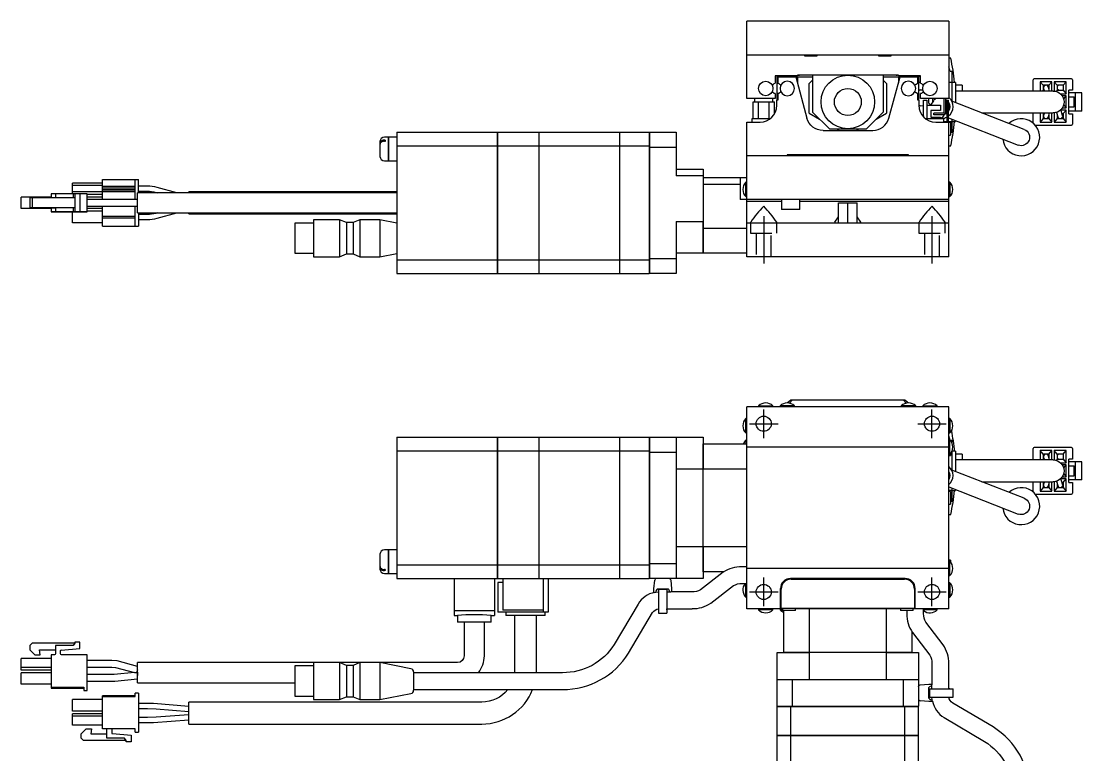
# Model space of a CAD drawing. Extents: x 0 to 1293, y -8 to 999.
# Drawn here: x 312.8 to 627.9, y 182.2 to 400.2 of the extents above; entities that cross this region are included whole.
import ezdxf

# ---------------------------------------------------------------- set-up
doc = ezdxf.new("R2010")
doc.units = 0
doc.header["$LTSCALE"] = 0.5
doc.linetypes.add('CENTER', pattern=[50.8, 31.75, -6.35, 6.35, -6.35])
doc.linetypes.add('DASHED', pattern=[19.05, 12.7, -6.35])
for name, color, linetype in [('MSM_CENTER', 1, 'CENTER'), ('MSM_CONTINUOUS', 7, 'CONTINUOUS'), ('MSM_DASHED', 4, 'DASHED')]:
    doc.layers.add(name, color=color, linetype=linetype)

msp = doc.modelspace()

# ---------------------------------------------------------------- linework, layer by layer
at = {"layer": 'MSM_CENTER'}
for p, q in [((533.35, 342.25), (533.35, 328.25)), ((583.35, 342.25), (583.35, 328.25)), ((533.35, 276.35), (533.35, 284.85)), ((583.35, 276.35), (583.35, 284.85)), ((529.1, 280.6), (537.6, 280.6)), ((579.1, 280.6), (587.6, 280.6)), ((533.35, 226.35), (533.35, 234.85)), ((583.35, 226.35), (583.35, 234.85)), ((529.1, 230.6), (537.6, 230.6)), ((579.1, 230.6), (587.6, 230.6))]:
    msp.add_line(p, q, dxfattribs=at)
at = {"layer": 'MSM_CONTINUOUS'}
for p, q in [((588.35, 400.25), (528.35, 400.25)), ((528.35, 377.25), (528.35, 400.25)), ((588.35, 400.25), (588.35, 377.25)), ((528.35, 390.25), (588.35, 390.25)), ((545.55, 389.9), (545.55, 390.25)), ((549.15, 389.9), (545.55, 389.9)), ((548.1, 390.25), (548.1, 389.9)), ((549.15, 390.25), (549.15, 389.9)), ((567.55, 389.9), (567.55, 390.25)), ((571.15, 389.9), (567.55, 389.9)), ((568.6, 389.9), (568.6, 390.25)), ((571.15, 390.25), (571.15, 389.9)), ((588.92, 389.25), (588.35, 389.25)), ((588.75, 385.25), (588.35, 386.64)), ((589.35, 385.25), (588.75, 385.25)), ((589.35, 376.42), (589.35, 385.25)), ((543.35, 384.05), (536.75, 384.05)), ((536.75, 384.05), (536.75, 381.78)), ((537.35, 376.75), (537.35, 384.05)), ((537.55, 383.75), (537.55, 381.78)), ((537.55, 383.75), (547.85, 383.75)), ((542.85, 383.75), (546.15, 371.45)), ((573.35, 384.25), (543.35, 384.25)), ((543.35, 384.25), (543.35, 384.05)), ((543.35, 383.75), (543.35, 381.88)), ((543.85, 384.05), (543.85, 384.25)), ((547.85, 382.75), (546.85, 381.75)), ((546.85, 372.94), (546.85, 381.75)), ((547.85, 384.25), (547.85, 373.25)), ((568.85, 384.25), (568.85, 373.25)), ((568.85, 383.75), (579.15, 383.75)), ((569.85, 381.75), (568.85, 382.75)), ((569.85, 381.75), (569.85, 372.94)), ((570.56, 371.45), (573.85, 383.75)), ((572.85, 384.25), (572.85, 384.05)), ((573.35, 384.05), (573.35, 384.25)), ((579.95, 384.05), (573.35, 384.05)), ((573.35, 383.75), (573.35, 381.88)), ((579.15, 381.78), (579.15, 383.75)), ((579.35, 384.05), (579.35, 376.75)), ((579.95, 382.03), (579.35, 382.03)), ((579.81, 383.88), (579.95, 383.87)), ((579.95, 381.78), (579.95, 384.05)), ((589.35, 382.03), (588.35, 382.03)), ((590.35, 382.07), (589.35, 382.07)), ((590.35, 382.07), (590.35, 376.03)), ((613.45, 379.5), (613.45, 382.85)), ((624.75, 383.15), (613.75, 383.15)), ((619, 382.25), (615.45, 382.25)), ((615.45, 382.25), (615.45, 379.5)), ((616.35, 381.2), (615.45, 382.25)), ((618.1, 381.2), (619, 382.25)), ((619, 379.5), (619, 382.25)), ((619.6, 382.25), (619.6, 379.49)), ((623.25, 382.25), (619.6, 382.25)), ((620.55, 381.2), (619.6, 382.25)), ((622.3, 381.2), (623.25, 382.25)), ((623.25, 378.65), (623.25, 382.25)), ((625.05, 382.85), (625.05, 379.75)), ((536.75, 378.71), (536.75, 377.25)), ((537.55, 378.71), (537.55, 376.75)), ((579.15, 376.75), (579.15, 378.71)), ((579.81, 379.82), (580.63, 379.89)), ((579.95, 377.25), (579.95, 378.71)), ((592.35, 381.25), (590.35, 381.25)), ((619.35, 379.5), (590.35, 379.5)), ((592.35, 381.25), (592.35, 379.5)), ((616.35, 379.7), (616.18, 379.5)), ((616.35, 381.2), (616.35, 379.7)), ((618.1, 381.2), (616.35, 381.2)), ((616.35, 380.82), (616.73, 381.2)), ((616.64, 379.78), (616.35, 380.07)), ((616.35, 379.7), (616.67, 379.7)), ((616.51, 380.23), (616.73, 379.5)), ((618.29, 379.5), (617.95, 380.66)), ((618.1, 381.2), (618.1, 380.13)), ((620.55, 379.7), (620.26, 379.37)), ((620.55, 381.2), (620.55, 379.7)), ((622.3, 381.2), (620.55, 381.2)), ((620.55, 380.82), (620.93, 381.2)), ((620.93, 379.7), (620.55, 380.07)), ((620.55, 379.7), (622.3, 379.7)), ((621.55, 378.65), (623.25, 378.65)), ((622.3, 381.2), (622.3, 379.7)), ((622.3, 379.7), (623.25, 378.65)), ((625.05, 379.75), (624.05, 379.75)), ((624.05, 372.75), (624.05, 379.75)), ((627.85, 378.95), (624.05, 378.95)), ((625.94, 373.55), (625.94, 378.95)), ((627.85, 373.55), (627.85, 378.95)), ((536.75, 377.25), (528.35, 377.25)), ((530.18, 371.25), (530.18, 376.25)), ((530.18, 376.25), (536.53, 376.25)), ((530.6, 377.25), (530.6, 376.25)), ((531.77, 371.25), (531.77, 376.25)), ((534.94, 371.25), (534.94, 376.25)), ((536.1, 376.25), (536.1, 377.25)), ((536.53, 372.66), (536.53, 376.25)), ((537.25, 375.25), (537.25, 376.75)), ((537.55, 376.75), (537.25, 376.75)), ((579.45, 376.75), (579.15, 376.75)), ((579.45, 376.75), (579.45, 375.25)), ((580.85, 374.99), (579.81, 375.08)), ((588.35, 377.25), (579.95, 377.25)), ((580.85, 371.78), (580.85, 376.75)), ((580.85, 376.75), (581.85, 376.75)), ((581.85, 376.75), (581.85, 371.25)), ((581.85, 375.25), (585.85, 375.25)), ((582.45, 375.84), (582.45, 377.25)), ((583.76, 376.53), (582.88, 375.25)), ((583.55, 376.23), (583.55, 377.25)), ((585.85, 375.25), (585.85, 373.75)), ((586.85, 377.25), (586.85, 372.95)), ((587.35, 377.25), (587.35, 372.95)), ((587.75, 376.75), (587.75, 370.25)), ((587.75, 376.75), (588.25, 376.75)), ((588.25, 370.25), (588.25, 376.75)), ((610.76, 368.08), (589.22, 376.47)), ((623.25, 378.05), (622.06, 378.05)), ((622.47, 377.18), (623.25, 378.05)), ((622.47, 375.32), (623.25, 374.45)), ((623.25, 374.45), (623.25, 378.05)), ((624.05, 377.75), (625.55, 377.75)), ((625.55, 374.75), (625.55, 377.75)), ((546.85, 372.94), (549.94, 371.16)), ((547.85, 373.25), (552.85, 368.25)), ((563.85, 368.25), (568.85, 373.25)), ((566.77, 371.16), (569.85, 372.94)), ((580.85, 372.3), (580.65, 372)), ((585.85, 373.75), (583.05, 373.75)), ((583.05, 373.75), (583.05, 371.75)), ((583.85, 372.45), (583.85, 372.95)), ((586.85, 372.95), (583.85, 372.95)), ((586.85, 372.45), (583.85, 372.45)), ((586.2, 371.25), (586.74, 372.03)), ((586.74, 372.03), (587.05, 372.49)), ((587.35, 372.93), (587.75, 373.51)), ((598.14, 373), (619.35, 373)), ((613.45, 369.91), (613.45, 373)), ((615.45, 373), (615.45, 370.25)), ((616.35, 372.8), (616.18, 373)), ((616.35, 372.8), (616.35, 371.3)), ((616.67, 372.8), (616.35, 372.8)), ((616.35, 372.42), (616.64, 372.71)), ((616.73, 373), (616.51, 372.26)), ((617.95, 371.83), (618.29, 373)), ((618.1, 372.36), (618.1, 371.3)), ((619, 370.25), (619, 373)), ((619.6, 373.01), (619.6, 370.25)), ((620.39, 372.98), (620.26, 373.13)), ((620.34, 373.15), (620.71, 371.85)), ((620.55, 372.39), (620.55, 371.3)), ((622.15, 372.25), (621.67, 373.97)), ((623.25, 373.85), (621.7, 373.85)), ((622, 372.8), (622.3, 372.8)), ((622.06, 374.45), (623.25, 374.45)), ((622.3, 372.8), (623.25, 373.85)), ((622.3, 372.8), (622.3, 371.3)), ((623.25, 370.25), (623.25, 373.85)), ((624.05, 374.75), (625.55, 374.75)), ((627.85, 373.55), (624.05, 373.55)), ((624.05, 372.75), (625.05, 372.75)), ((625.05, 372.75), (625.05, 369.65)), ((528.35, 370.25), (532.25, 370.25)), ((528.35, 330.25), (528.35, 370.25)), ((535.25, 371.25), (529.85, 371.25)), ((529.85, 371.25), (529.85, 370.25)), ((586.85, 371.25), (581.45, 371.25)), ((583.05, 371.75), (585.85, 371.75)), ((584.45, 370.25), (588.35, 370.25)), ((585.85, 371.75), (585.85, 371.25)), ((586.85, 370.25), (586.85, 371.25)), ((586.85, 370.47), (587.75, 370.47)), ((587.68, 371.71), (587.75, 371.68)), ((588.25, 371.48), (608.95, 363.42)), ((588.25, 370.47), (589.35, 370.47)), ((588.35, 330.25), (588.35, 370.25)), ((588.85, 370.15), (588.35, 370.15)), ((588.85, 370.15), (588.85, 366.35)), ((589.35, 367.25), (589.35, 371.06)), ((589.35, 370.43), (590.35, 370.43)), ((590.35, 370.67), (590.35, 370.43)), ((614.01, 369.35), (624.75, 369.35)), ((616.35, 371.3), (615.45, 370.25)), ((615.45, 370.25), (619, 370.25)), ((616.73, 371.3), (616.35, 371.67)), ((616.35, 371.3), (618.1, 371.3)), ((618.1, 371.3), (619, 370.25)), ((620.55, 371.3), (619.6, 370.25)), ((619.6, 370.25), (623.25, 370.25)), ((620.93, 371.3), (620.55, 371.67)), ((620.55, 371.3), (622.3, 371.3)), ((622.3, 371.3), (623.25, 370.25)), ((421.8, 365.75), (420.65, 365.75)), ((421.8, 365.75), (421.8, 358.75)), ((421.85, 365.7), (421.8, 365.7)), ((424.35, 365.75), (421.85, 365.75)), ((421.85, 365.75), (421.85, 358.75)), ((424.35, 367.25), (424.35, 325.25)), ((424.35, 367.25), (454.3, 367.25)), ((454.3, 325.25), (454.3, 367.25)), ((454.3, 367.2), (454.35, 367.2)), ((454.35, 325.25), (454.35, 367.25)), ((454.35, 367.25), (466.6, 367.25)), ((466.6, 325.25), (466.6, 367.25)), ((466.6, 367.2), (466.65, 367.2)), ((466.65, 325.25), (466.65, 367.25)), ((466.65, 367.25), (490.6, 367.25)), ((490.6, 325.25), (490.6, 367.25)), ((490.6, 367.2), (490.65, 367.2)), ((490.65, 325.25), (490.65, 367.25)), ((490.65, 367.25), (499.35, 367.25)), ((499.35, 367.25), (499.35, 325.25)), ((499.35, 367.15), (499.45, 367.25)), ((499.45, 367.25), (499.45, 325.25)), ((499.45, 367.25), (507.35, 367.25)), ((507.35, 367.25), (507.35, 354.25)), ((550.98, 367.75), (565.73, 367.75)), ((552.85, 368.25), (563.85, 368.25)), ((554.99, 368.25), (555.85, 367.75)), ((560.85, 367.75), (561.72, 368.25)), ((588.35, 365.85), (588.5, 366.35)), ((588.35, 366.35), (588.85, 366.35)), ((588.85, 367.25), (589.35, 367.25)), ((419.35, 364.45), (419.35, 360.05)), ((420.85, 364.89), (420.65, 364.89)), ((420.85, 364.54), (420.65, 364.54)), ((420.85, 364.89), (420.85, 364.54)), ((424.35, 363.22), (454.3, 363.22)), ((454.3, 362.96), (454.35, 362.96)), ((454.35, 363.22), (466.6, 363.22)), ((466.6, 362.96), (466.65, 362.96)), ((466.65, 363.22), (490.6, 363.22)), ((490.6, 362.96), (490.65, 362.96)), ((490.65, 363.22), (499.35, 363.22)), ((499.45, 362.75), (499.35, 362.71)), ((507.35, 362.75), (499.45, 362.75)), ((588.35, 363.25), (588.92, 363.25)), ((588.35, 360.25), (528.35, 360.25)), ((576.35, 360.55), (540.35, 360.55)), ((540.35, 360.55), (540.35, 360.25)), ((540.85, 360.25), (540.35, 360.25)), ((541.6, 360.25), (541.6, 360.55)), ((556.35, 360.25), (543.85, 360.25)), ((544.1, 360.55), (544.1, 360.25)), ((572.85, 360.25), (560.35, 360.25)), ((572.6, 360.25), (572.6, 360.55)), ((575.1, 360.55), (575.1, 360.25)), ((576.35, 360.25), (576.35, 360.55)), ((420.65, 358.75), (421.8, 358.75)), ((421.8, 358.8), (421.85, 358.8)), ((421.85, 358.75), (424.35, 358.75)), ((507.35, 356.25), (515.35, 356.25)), ((515.35, 356.25), (515.35, 331.25)), ((336.9, 347.25), (336.9, 353.15)), ((336.9, 353.15), (347.6, 353.15)), ((346.6, 347.25), (346.6, 353.15)), ((347.6, 349.25), (347.6, 353.15)), ((515.35, 354.25), (507.35, 354.25)), ((515.35, 353.75), (528.35, 353.75)), ((526.35, 353.75), (526.35, 347.25)), ((328, 348.95), (328, 352.15)), ((336.9, 352.15), (328, 352.15)), ((336.9, 351.4), (328, 351.4)), ((336.9, 351.25), (346.6, 351.25)), ((336.9, 350.75), (346.6, 350.75)), ((336.9, 350.7), (346.6, 350.7)), ((336.9, 350.2), (346.6, 350.2)), ((336.9, 350.15), (346.6, 350.15)), ((350.23, 351.2), (347.6, 351.2)), ((358.97, 349.25), (353.12, 350.82)), ((526.35, 351.75), (515.35, 351.75)), ((528.06, 348.1), (528.06, 352.4)), ((528.35, 352.4), (528.06, 352.4)), ((588.65, 352.4), (588.35, 352.4)), ((588.65, 352.4), (588.65, 348.1)), ((312.75, 344.55), (312.75, 347.95)), ((321.65, 347.95), (312.75, 347.95)), ((316.05, 347.75), (315.35, 347.75)), ((315.35, 347.75), (315.35, 344.75)), ((316.05, 347.75), (316.05, 344.75)), ((328.65, 347.75), (316.05, 347.75)), ((321.65, 348.95), (321.65, 347.75)), ((322.6, 348.95), (321.65, 348.95)), ((322.9, 348.95), (322.6, 348.95)), ((322.9, 348.95), (322.9, 347.75)), ((328.15, 348.95), (322.9, 348.95)), ((336.9, 349.5), (328, 349.5)), ((328.15, 348.95), (328.15, 347.75)), ((328.65, 348.95), (328.15, 348.95)), ((330.15, 348.95), (328.65, 348.95)), ((328.65, 348.95), (328.65, 343.55)), ((330.15, 348.95), (330.15, 343.55)), ((332.35, 348.95), (330.15, 348.95)), ((332.35, 343.55), (332.35, 348.95)), ((336.9, 348.75), (332.35, 348.75)), ((336.9, 347.95), (332.35, 347.95)), ((339.71, 347.25), (332.35, 347.25)), ((336.9, 349.65), (346.6, 349.65)), ((340.97, 347.25), (339.71, 347.25)), ((347.35, 347.25), (340.97, 347.25)), ((347.35, 343.25), (347.35, 349.25)), ((424.35, 349.25), (347.35, 349.25)), ((347.6, 349.7), (350.23, 349.7)), ((352.73, 349.37), (353.18, 349.25)), ((362.6, 349.25), (362.6, 349.5)), ((424.35, 349.5), (362.6, 349.5)), ((588.35, 347.25), (526.35, 347.25)), ((528.06, 348.1), (528.35, 348.1)), ((528.35, 346.75), (538.6, 346.75)), ((538.6, 347.25), (538.6, 344.25)), ((544.1, 344.25), (544.1, 347.25)), ((544.1, 346.75), (588.35, 346.75)), ((588.35, 348.1), (588.65, 348.1)), ((321.65, 344.55), (312.75, 344.55)), ((321.65, 344.55), (312.75, 344.55)), ((321.65, 344.55), (312.75, 344.55)), ((315.35, 344.75), (316.85, 344.75)), ((316.05, 344.75), (315.35, 344.75)), ((328.65, 344.75), (316.05, 344.75)), ((316.85, 344.75), (318.35, 344.75)), ((318.22, 344.75), (322.9, 344.75)), ((318.35, 344.75), (318.22, 344.75)), ((321.65, 344.75), (321.65, 343.55)), ((322.6, 343.55), (321.65, 343.55)), ((321.65, 343.55), (331.35, 343.55)), ((322.6, 344.75), (322.9, 344.75)), ((322.9, 343.55), (322.6, 343.55)), ((328.15, 344.75), (322.9, 344.75)), ((322.9, 344.75), (322.9, 343.55)), ((328.15, 343.55), (322.9, 343.55)), ((324.4, 343.55), (324.59, 343.55)), ((324.7, 343.55), (324.4, 343.55)), ((324.59, 343.55), (330.15, 343.55)), ((332.35, 343.55), (324.7, 343.55)), ((328, 340.35), (328, 343.55)), ((328.65, 344.75), (328.15, 344.75)), ((328.15, 344.75), (328.15, 343.55)), ((328.65, 343.55), (328.15, 343.55)), ((330.15, 343.55), (328.65, 343.55)), ((331.35, 343.55), (332.35, 343.55)), ((332.35, 345.25), (339.71, 345.25)), ((332.35, 345.25), (340.26, 345.25)), ((336.9, 344.55), (332.35, 344.55)), ((336.9, 343.75), (332.35, 343.75)), ((336.9, 339.35), (336.9, 345.25)), ((339.71, 345.25), (340.97, 345.25)), ((340.26, 345.25), (340.45, 345.25)), ((340.45, 345.25), (347.35, 345.25)), ((340.97, 345.25), (347.35, 345.25)), ((346.6, 339.35), (346.6, 345.25)), ((544.1, 344.25), (538.6, 344.25)), ((555.6, 340.25), (555.6, 346.25)), ((555.6, 346.25), (561.1, 346.25)), ((558.35, 340.25), (558.35, 346.25)), ((561.1, 340.25), (561.1, 346.25)), ((336.9, 340.35), (328, 340.35)), ((336.9, 342.3), (346.6, 342.3)), ((336.9, 341.8), (346.6, 341.8)), ((347.35, 343.25), (424.35, 343.25)), ((347.6, 343.25), (347.6, 339.35)), ((350.24, 342.8), (347.6, 342.8)), ((347.6, 341.3), (350.24, 341.3)), ((353.18, 343.25), (352.73, 343.13)), ((352.73, 343.13), (352.73, 343.12)), ((353.11, 341.68), (353.12, 341.68)), ((353.12, 341.68), (358.97, 343.25)), ((362.6, 343), (362.6, 343.25)), ((362.6, 343), (424.35, 343)), ((399.55, 341.25), (399.55, 330.25)), ((407.35, 341.25), (399.55, 341.25)), ((407.35, 341.25), (407.35, 330.25)), ((409.35, 340.4), (407.35, 341.25)), ((409.35, 340.4), (409.35, 331.1)), ((411.35, 340.4), (409.35, 340.4)), ((413.35, 341.25), (411.35, 340.4)), ((411.35, 340.4), (411.35, 331.1)), ((413.35, 341.25), (413.35, 330.25)), ((419.35, 341.25), (413.35, 341.25)), ((419.35, 341.25), (419.35, 330.25)), ((424.35, 340.26), (419.35, 341.25)), ((507.35, 340.75), (515.35, 340.75)), ((507.35, 340.75), (507.35, 325.25)), ((515.35, 331.25), (515.35, 340.75)), ((529.45, 340.37), (529.61, 340.25)), ((529.45, 340.37), (529.45, 340.25)), ((537.1, 340.25), (537.25, 340.37)), ((537.25, 340.37), (537.22, 340.5)), ((537.25, 340.25), (537.25, 340.37)), ((554.45, 340.37), (554.61, 340.25)), ((554.5, 340.55), (555.6, 342.08)), ((562.22, 340.5), (561.1, 342.08)), ((562.1, 340.25), (562.25, 340.37)), ((579.45, 340.37), (579.45, 340.25)), ((579.45, 340.37), (579.61, 340.25)), ((587.1, 340.25), (587.25, 340.37)), ((587.25, 340.37), (587.22, 340.5)), ((587.25, 340.25), (587.25, 340.37)), ((336.9, 339.35), (347.6, 339.35)), ((394.05, 340.25), (394.05, 331.25)), ((399.55, 340.25), (394.05, 340.25)), ((515.35, 338.75), (528.35, 338.75)), ((588.35, 340.25), (528.35, 340.25)), ((394.05, 331.25), (399.55, 331.25)), ((407.35, 330.25), (409.35, 331.1)), ((409.35, 331.1), (411.35, 331.1)), ((411.35, 331.1), (413.35, 330.25)), ((419.35, 330.25), (424.35, 331.23)), ((515.35, 331.25), (507.35, 331.25)), ((528.35, 331.25), (515.35, 331.25)), ((399.55, 330.25), (407.35, 330.25)), ((413.35, 330.25), (419.35, 330.25)), ((424.35, 329.28), (454.3, 329.28)), ((454.3, 329.53), (454.35, 329.53)), ((454.35, 329.28), (466.6, 329.28)), ((466.6, 329.53), (466.65, 329.53)), ((466.65, 329.28), (490.6, 329.28)), ((490.6, 329.53), (490.65, 329.53)), ((490.65, 329.28), (499.35, 329.28)), ((499.45, 329.75), (499.35, 329.79)), ((499.45, 329.75), (507.35, 329.75)), ((588.35, 330.25), (528.35, 330.25)), ((424.35, 325.25), (454.3, 325.25)), ((454.3, 325.3), (454.35, 325.3)), ((454.35, 325.25), (466.6, 325.25)), ((466.6, 325.3), (466.65, 325.3)), ((466.65, 325.25), (490.6, 325.25)), ((490.6, 325.3), (490.65, 325.3)), ((490.65, 325.25), (499.35, 325.25)), ((499.45, 325.25), (499.35, 325.35)), ((507.35, 325.25), (499.45, 325.25)), ((541.85, 287.6), (540.99, 286.73)), ((575.32, 287.6), (541.38, 287.6)), ((575.72, 286.73), (574.85, 287.6)), ((588.35, 285.6), (528.35, 285.6)), ((528.35, 225.6), (528.35, 285.6)), ((531.8, 285.89), (536.1, 285.89)), ((531.8, 285.89), (531.8, 285.6)), ((536.1, 285.6), (536.1, 285.89)), ((542.5, 285.89), (538.2, 285.89)), ((538.2, 285.89), (538.2, 285.6)), ((542.5, 285.6), (542.5, 285.89)), ((578.5, 285.89), (574.2, 285.89)), ((574.2, 285.89), (574.2, 285.6)), ((578.5, 285.6), (578.5, 285.89)), ((580.6, 285.89), (584.9, 285.89)), ((580.6, 285.89), (580.6, 285.6)), ((584.9, 285.6), (584.9, 285.89)), ((588.35, 225.6), (588.35, 285.6)), ((528.06, 277.85), (528.06, 282.15)), ((528.35, 282.15), (528.06, 282.15)), ((588.65, 282.15), (588.35, 282.15)), ((588.65, 282.15), (588.65, 277.85)), ((528.06, 277.85), (528.35, 277.85)), ((588.35, 277.85), (588.65, 277.85)), ((424.35, 276.6), (424.35, 234.6)), ((424.35, 276.6), (454.3, 276.6)), ((454.3, 234.6), (454.3, 276.6)), ((454.3, 276.55), (454.35, 276.55)), ((454.35, 234.6), (454.35, 276.6)), ((454.35, 276.6), (466.6, 276.6)), ((466.6, 234.6), (466.6, 276.6)), ((466.6, 276.55), (466.65, 276.55)), ((466.65, 234.6), (466.65, 276.6)), ((466.65, 276.6), (490.6, 276.6)), ((490.6, 234.6), (490.6, 276.6)), ((490.6, 276.55), (490.65, 276.55)), ((490.65, 234.6), (490.65, 276.6)), ((490.65, 276.6), (499.35, 276.6)), ((499.35, 276.6), (499.35, 234.6)), ((499.45, 276.6), (499.35, 276.5)), ((499.45, 276.6), (499.45, 272.1)), ((499.45, 276.6), (515.35, 276.6)), ((507.35, 276.6), (507.35, 272.1)), ((515.35, 276.6), (515.35, 267.1)), ((515.35, 274.6), (528.35, 274.6)), ((515.35, 236.6), (515.35, 274.6)), ((528.06, 275.75), (528.06, 274.6)), ((528.35, 275.75), (528.06, 275.75)), ((588.74, 275.66), (588.35, 277)), ((588.65, 275.75), (588.35, 275.75)), ((588.65, 271.45), (588.65, 275.75)), ((589.35, 275.6), (588.79, 275.6)), ((589.35, 274.68), (589.35, 275.6)), ((424.35, 272.57), (454.3, 272.57)), ((454.3, 272.31), (454.35, 272.31)), ((454.35, 272.57), (466.6, 272.57)), ((466.6, 272.31), (466.65, 272.31)), ((466.65, 272.57), (490.6, 272.57)), ((490.6, 272.31), (490.65, 272.31)), ((490.65, 272.57), (499.35, 272.57)), ((499.45, 272.1), (499.35, 272.06)), ((507.35, 272.1), (499.45, 272.1)), ((499.45, 272.1), (499.45, 239.1)), ((507.35, 272.1), (507.35, 239.1)), ((588.35, 273.6), (528.35, 273.6)), ((588.35, 271.45), (588.65, 271.45)), ((588.35, 271.2), (588.85, 271.2)), ((588.85, 271.67), (588.85, 271.2)), ((589.35, 272.38), (589.29, 272.38)), ((589.35, 266.78), (589.35, 272.52)), ((590.35, 272.42), (589.35, 272.42)), ((590.35, 272.42), (590.35, 266.39)), ((592.35, 271.6), (590.35, 271.6)), ((592.35, 271.6), (592.35, 269.85)), ((613.45, 269.85), (613.45, 273.2)), ((624.75, 273.5), (613.75, 273.5)), ((619, 272.6), (615.45, 272.6)), ((615.45, 272.6), (615.45, 269.85)), ((616.35, 271.55), (615.45, 272.6)), ((616.35, 271.55), (616.35, 270.05)), ((618.1, 271.55), (616.35, 271.55)), ((616.35, 271.17), (616.73, 271.55)), ((618.29, 269.85), (617.95, 271.01)), ((618.1, 271.55), (619, 272.6)), ((618.1, 271.55), (618.1, 270.49)), ((619, 269.85), (619, 272.6)), ((619.6, 272.6), (619.6, 269.84)), ((623.25, 272.6), (619.6, 272.6)), ((620.55, 271.55), (619.6, 272.6)), ((620.55, 271.55), (620.55, 270.05)), ((622.3, 271.55), (620.55, 271.55)), ((620.55, 271.17), (620.93, 271.55)), ((622.3, 271.55), (623.25, 272.6)), ((622.3, 271.55), (622.3, 270.05)), ((623.25, 269), (623.25, 272.6)), ((625.05, 273.2), (625.05, 270.1)), ((619.35, 269.85), (590.35, 269.85)), ((616.35, 270.05), (616.18, 269.85)), ((616.64, 270.14), (616.35, 270.42)), ((616.35, 270.05), (616.67, 270.05)), ((616.51, 270.59), (616.73, 269.85)), ((620.55, 270.05), (620.26, 269.72)), ((620.93, 270.05), (620.55, 270.42)), ((620.55, 270.05), (622.3, 270.05)), ((621.55, 269), (623.25, 269)), ((623.25, 268.4), (622.06, 268.4)), ((622.3, 270.05), (623.25, 269)), ((622.47, 267.53), (623.25, 268.4)), ((623.25, 264.8), (623.25, 268.4)), ((625.05, 270.1), (624.05, 270.1)), ((624.05, 263.1), (624.05, 270.1)), ((627.85, 269.3), (624.05, 269.3)), ((624.05, 268.1), (625.55, 268.1)), ((625.55, 265.1), (625.55, 268.1)), ((625.94, 263.9), (625.94, 269.3)), ((627.85, 263.9), (627.85, 269.3)), ((528.35, 267.1), (507.35, 267.1)), ((610.76, 258.43), (589.22, 266.83)), ((622.06, 264.8), (623.25, 264.8)), ((622.47, 265.67), (623.25, 264.8)), ((624.05, 265.1), (625.55, 265.1)), ((588.35, 261.8), (608.95, 253.77)), ((598.14, 263.35), (619.35, 263.35)), ((613.45, 260.26), (613.45, 263.35)), ((615.45, 263.35), (615.45, 260.6)), ((616.35, 261.65), (615.45, 260.6)), ((616.35, 263.15), (616.18, 263.35)), ((616.35, 263.15), (616.35, 261.65)), ((616.67, 263.15), (616.35, 263.15)), ((616.35, 262.77), (616.64, 263.06)), ((616.73, 261.65), (616.35, 262.02)), ((616.35, 261.65), (618.1, 261.65)), ((616.73, 263.35), (616.51, 262.61)), ((617.95, 262.19), (618.29, 263.35)), ((618.1, 262.71), (618.1, 261.65)), ((618.1, 261.65), (619, 260.6)), ((619, 260.6), (619, 263.35)), ((619.6, 263.36), (619.6, 260.6)), ((620.55, 261.65), (619.6, 260.6)), ((620.39, 263.33), (620.26, 263.48)), ((620.34, 263.5), (620.71, 262.2)), ((620.55, 262.74), (620.55, 261.65)), ((620.93, 261.65), (620.55, 262.02)), ((620.55, 261.65), (622.3, 261.65)), ((622.15, 262.6), (621.67, 264.32)), ((623.25, 264.2), (621.7, 264.2)), ((622, 263.15), (622.3, 263.15)), ((622.3, 263.15), (623.25, 264.2)), ((622.3, 263.15), (622.3, 261.65)), ((622.3, 261.65), (623.25, 260.6)), ((623.25, 260.6), (623.25, 264.2)), ((627.85, 263.9), (624.05, 263.9)), ((624.05, 263.1), (625.05, 263.1)), ((625.05, 263.1), (625.05, 260)), ((588.35, 260.82), (589.35, 260.82)), ((588.85, 260.5), (588.35, 260.5)), ((588.85, 260.5), (588.85, 256.7)), ((589.35, 257.6), (589.35, 261.41)), ((589.35, 260.78), (590.35, 260.78)), ((590.35, 261.02), (590.35, 260.78)), ((614.01, 259.7), (624.75, 259.7)), ((615.45, 260.6), (619, 260.6)), ((619.6, 260.6), (623.25, 260.6)), ((588.35, 256.2), (588.5, 256.7)), ((588.35, 256.7), (588.85, 256.7)), ((588.85, 257.6), (589.35, 257.6)), ((588.35, 253.6), (588.92, 253.6)), ((421.8, 243.1), (420.65, 243.1)), ((421.8, 243.1), (421.8, 236.1)), ((421.85, 243.05), (421.8, 243.05)), ((424.35, 243.1), (421.85, 243.1)), ((421.85, 243.1), (421.85, 236.1)), ((507.35, 244.1), (528.35, 244.1)), ((515.35, 244.1), (515.35, 234.6)), ((419.35, 241.8), (419.35, 237.4)), ((588.85, 240), (588.35, 240)), ((588.65, 239.75), (588.35, 239.75)), ((588.65, 235.45), (588.65, 239.75)), ((588.85, 240), (588.85, 239.53)), ((420.85, 237.31), (420.65, 237.31)), ((420.85, 236.95), (420.65, 236.95)), ((420.85, 237.31), (420.85, 236.95)), ((424.35, 238.63), (454.3, 238.63)), ((454.3, 238.89), (454.35, 238.89)), ((454.35, 238.63), (466.6, 238.63)), ((466.6, 238.89), (466.65, 238.89)), ((466.65, 238.63), (490.6, 238.63)), ((490.6, 238.89), (490.65, 238.89)), ((490.65, 238.63), (499.35, 238.63)), ((499.45, 239.1), (499.35, 239.14)), ((499.45, 239.1), (499.45, 234.6)), ((499.45, 239.1), (507.35, 239.1)), ((507.35, 239.1), (507.35, 234.6)), ((521.33, 236.44), (514.58, 231.26)), ((521.56, 236.6), (515.35, 236.6)), ((528.35, 238.1), (526.88, 238.1)), ((588.35, 237.6), (528.35, 237.6)), ((420.65, 236.1), (421.8, 236.1)), ((421.8, 236.15), (421.85, 236.15)), ((421.85, 236.1), (424.35, 236.1)), ((424.35, 234.6), (454.3, 234.6)), ((441.35, 234.6), (441.35, 223.6)), ((453.35, 234.6), (453.35, 223.6)), ((454.3, 234.65), (454.35, 234.65)), ((454.35, 234.6), (490.6, 234.6)), ((454.35, 233.4), (454.35, 224.6)), ((455.85, 233.4), (454.35, 233.4)), ((455.85, 234.6), (455.85, 225.2)), ((466.6, 234.65), (466.65, 234.65)), ((467.85, 234.6), (467.85, 224.6)), ((469.35, 234.6), (469.35, 224.6)), ((490.6, 234.65), (490.65, 234.65)), ((490.65, 234.6), (499.35, 234.6)), ((499.35, 234.7), (499.45, 234.6)), ((515.35, 234.6), (499.45, 234.6)), ((500.75, 231.5), (500.99, 234.14)), ((505.72, 234.14), (505.95, 231.5)), ((575.35, 234.6), (541.35, 234.6)), ((541.55, 234.4), (575.15, 234.4)), ((588.35, 235.45), (588.65, 235.45)), ((588.65, 233.35), (588.35, 233.35)), ((588.65, 233.35), (588.65, 229.05)), ((500.75, 230.41), (500.75, 231.5)), ((500.93, 230.46), (501.26, 230.51)), ((501.26, 230.51), (502.1, 230.6)), ((501.75, 231.5), (504.96, 231.5)), ((504.6, 231.33), (502.1, 231.33)), ((502.1, 231.33), (502.1, 224.33)), ((502.1, 230.6), (502.1, 229.66)), ((504.6, 231.33), (504.6, 224.33)), ((504.6, 230.62), (505.42, 230.62)), ((505.42, 230.62), (505.79, 230.63)), ((512.08, 230.63), (505.79, 230.63)), ((505.95, 231.5), (505.95, 230.62)), ((517.62, 227.29), (524.38, 232.47)), ((526.88, 233.1), (528.35, 233.1)), ((528.06, 229.05), (528.06, 233.1)), ((538.35, 225.6), (538.35, 231.6)), ((538.55, 225.7), (538.55, 231.4)), ((578.15, 231.4), (578.15, 225.7)), ((578.35, 225.6), (578.35, 231.6)), ((496.03, 227), (488.91, 215)), ((528.06, 229.05), (528.35, 229.05)), ((588.35, 229.05), (588.65, 229.05)), ((453.35, 225.03), (441.35, 225.03)), ((469.35, 224.6), (454.35, 224.6)), ((467.85, 225.2), (455.85, 225.2)), ((456.78, 224.6), (456.78, 223.6)), ((468.42, 223.6), (468.42, 224.6)), ((493.21, 212.45), (500.33, 224.45)), ((502.1, 224.33), (504.6, 224.33)), ((504.6, 225.33), (504.6, 225.63)), ((504.6, 225.63), (512.08, 225.63)), ((538.95, 225.6), (528.35, 225.6)), ((531.8, 225.6), (531.8, 225.31)), ((536.1, 225.31), (531.8, 225.31)), ((536.1, 225.31), (536.1, 225.6)), ((538.2, 225.6), (538.2, 225.31)), ((538.2, 225.31), (538.95, 225.31)), ((538.35, 226.2), (538.55, 226.2)), ((578.15, 225.7), (538.55, 225.7)), ((538.95, 225.7), (538.95, 225.1)), ((542.75, 225.1), (538.95, 225.1)), ((539.35, 212.6), (539.35, 225.1)), ((542.75, 225.1), (542.75, 225.7)), ((573.95, 225.6), (542.75, 225.6)), ((546.85, 225.6), (546.85, 204.6)), ((552.85, 225.6), (552.85, 225.7)), ((563.85, 225.6), (563.85, 225.7)), ((569.85, 204.6), (569.85, 225.6)), ((573.95, 225.7), (573.95, 225.1)), ((577.75, 225.1), (573.95, 225.1)), ((575.85, 225.1), (575.85, 224.12)), ((577.75, 225.1), (577.75, 225.7)), ((588.35, 225.6), (577.75, 225.6)), ((578.15, 226.2), (578.35, 226.2)), ((580.85, 224.12), (580.85, 225.6)), ((584.9, 225.31), (580.85, 225.31)), ((584.9, 225.31), (584.9, 225.6)), ((441.35, 223.6), (442.35, 223.6)), ((442.35, 223.6), (442.35, 221.6)), ((452.35, 221.6), (442.35, 221.6)), ((444.35, 221.6), (444.35, 211.6)), ((450.35, 211.6), (450.35, 221.6)), ((452.35, 223.6), (453.35, 223.6)), ((452.35, 221.6), (452.35, 223.6)), ((468.42, 223.6), (456.78, 223.6)), ((459.35, 223.6), (459.35, 207.6)), ((465.85, 207.6), (465.85, 223.6)), ((586.66, 214.87), (581.49, 221.62)), ((577.35, 218.81), (577.35, 212.6)), ((577.52, 218.58), (582.69, 211.83)), ((316.05, 215.4), (315.35, 214.7)), ((315.35, 214.7), (315.35, 213.4)), ((328.65, 215.4), (316.05, 215.4)), ((322.9, 214.7), (322.9, 212.2)), ((328.15, 214.7), (322.9, 214.7)), ((328.65, 215.4), (328.15, 214.7)), ((328.65, 215.7), (328.65, 215.4)), ((330.15, 215.7), (328.65, 215.7)), ((330.15, 213.79), (330.15, 215.7)), ((315.35, 213.4), (316.85, 211.9)), ((315.35, 213.4), (316.85, 211.9)), ((316.85, 211.9), (318.35, 211.9)), ((316.85, 211.9), (318.35, 211.9)), ((318.22, 213.4), (322.9, 213.4)), ((318.35, 211.9), (318.22, 213.4)), ((318.22, 213.4), (322.9, 213.4)), ((322.6, 211.9), (321.65, 211.9)), ((321.65, 211.9), (321.65, 202.3)), ((324.4, 212.2), (324.4, 213.1)), ((324.59, 213.3), (330.15, 213.79)), ((324.59, 213.3), (330.15, 213.79)), ((324.59, 213.3), (325.74, 213.4)), ((324.59, 213.3), (325.74, 213.4)), ((332.35, 211.9), (324.7, 211.9)), ((325.74, 213.4), (325.74, 213.4)), ((332.35, 201.3), (332.35, 211.9)), ((537.35, 196.7), (537.35, 212.6)), ((537.35, 212.6), (546.85, 212.6)), ((577.35, 212.6), (539.35, 212.6)), ((569.85, 212.6), (579.35, 212.6)), ((579.35, 212.6), (579.35, 196.7)), ((321.65, 210.8), (312.75, 210.8)), ((312.75, 207.4), (312.75, 210.8)), ((321.65, 208.15), (312.75, 208.15)), ((339.71, 210.27), (332.35, 210.27)), ((332.35, 208.27), (339.71, 208.27)), ((341.23, 210.08), (339.71, 210.27)), ((339.71, 208.27), (340.72, 208.15)), ((340.72, 208.15), (346.41, 206.66)), ((347.35, 208.48), (341.23, 210.08)), ((347.35, 203.6), (347.35, 209.6)), ((399.55, 209.6), (347.35, 209.6)), ((394.05, 208.6), (394.05, 199.6)), ((399.55, 208.6), (394.05, 208.6)), ((399.55, 209.6), (399.55, 198.6)), ((407.35, 209.6), (399.55, 209.6)), ((407.35, 209.6), (407.35, 198.6)), ((409.35, 208.75), (407.35, 209.6)), ((413.35, 209.6), (407.35, 209.6)), ((409.35, 208.75), (409.35, 199.45)), ((411.35, 208.75), (409.35, 208.75)), ((413.35, 209.6), (411.35, 208.75)), ((411.35, 208.75), (411.35, 199.45)), ((413.35, 209.6), (413.35, 198.6)), ((419.35, 209.6), (413.35, 209.6)), ((419.35, 209.6), (419.35, 198.6)), ((428.55, 207.79), (419.35, 209.6)), ((442.35, 209.6), (419.35, 209.6)), ((583.32, 209.33), (583.32, 203.03)), ((588.32, 201.85), (588.32, 209.33)), ((321.65, 207.4), (312.75, 207.4)), ((321.65, 207.4), (312.75, 207.4)), ((312.75, 203.2), (312.75, 206.6)), ((321.65, 206.6), (312.75, 206.6)), ((340.26, 206.07), (332.35, 206.07)), ((340.35, 206.08), (340.26, 206.07)), ((346.41, 206.66), (340.35, 206.08)), ((346.41, 206.66), (347.13, 206.61)), ((347.35, 207.45), (347.13, 206.61)), ((347.17, 206.74), (347.13, 206.61)), ((347.13, 206.61), (347.17, 206.74)), ((347.17, 206.74), (347.35, 207.45)), ((347.26, 206.75), (347.17, 206.74)), ((347.26, 206.75), (347.35, 205.75)), ((429.35, 206.81), (429.35, 201.39)), ((473.55, 206.6), (429.35, 206.6)), ((321.65, 203.2), (312.75, 203.2)), ((321.65, 203.2), (312.75, 203.2)), ((321.65, 202.3), (331.35, 202.3)), ((321.65, 202.3), (331.35, 202.3)), ((321.65, 202.3), (321.65, 202.05)), ((321.65, 202.05), (331.35, 202.05)), ((331.35, 202.3), (331.35, 201.3)), ((332.35, 204.07), (340.26, 204.07)), ((340.26, 204.07), (340.55, 204.09)), ((340.55, 204.09), (347.35, 204.75)), ((347.35, 203.6), (394.05, 203.6)), ((537.35, 204.6), (541.85, 204.6)), ((541.85, 204.6), (574.85, 204.6)), ((541.85, 204.6), (541.85, 196.7)), ((574.85, 204.6), (579.35, 204.6)), ((574.85, 196.7), (574.85, 204.6)), ((579.81, 202.97), (582.45, 203.2)), ((582.45, 203.2), (583.34, 203.2)), ((582.45, 199), (582.45, 202.2)), ((582.62, 201.85), (582.62, 199.35)), ((582.62, 201.85), (589.62, 201.85)), ((583.34, 202.67), (583.32, 203.03)), ((583.34, 201.85), (583.34, 202.67)), ((588.62, 201.85), (588.32, 201.85)), ((589.62, 199.35), (589.62, 201.85)), ((328, 195.2), (328, 198.6)), ((336.9, 198.6), (328, 198.6)), ((331.35, 201.3), (332.35, 201.3)), ((331.35, 201.3), (332.35, 201.3)), ((336.9, 189.9), (336.9, 199.75)), ((346.6, 199.75), (336.9, 199.75)), ((336.9, 199.5), (346.6, 199.5)), ((346.6, 199.5), (346.6, 200.5)), ((347.6, 200.5), (346.6, 200.5)), ((347.6, 200.5), (347.6, 188.9)), ((394.05, 199.6), (399.55, 199.6)), ((399.55, 198.6), (407.35, 198.6)), ((407.35, 198.6), (409.35, 199.45)), ((409.35, 199.45), (411.35, 199.45)), ((411.35, 199.45), (413.35, 198.6)), ((413.35, 198.6), (419.35, 198.6)), ((419.35, 198.6), (428.55, 200.41)), ((429.35, 201.6), (473.55, 201.6)), ((582.62, 199.35), (589.62, 199.35)), ((583.44, 198.5), (583.35, 199.35)), ((583.35, 199.35), (584.29, 199.35)), ((351.21, 197.47), (347.6, 197.47)), ((347.6, 195.97), (350.23, 195.97)), ((350.23, 195.97), (352.87, 195.87)), ((362.6, 196.6), (352.06, 197.44)), ((352.87, 195.87), (362.54, 195.1)), ((362.6, 191.35), (362.6, 197.85)), ((449.6, 197.85), (362.6, 197.85)), ((537.35, 196.7), (541.85, 196.7)), ((537.35, 196.7), (537.45, 196.6)), ((537.35, 187.9), (537.35, 196.6)), ((537.35, 196.6), (579.35, 196.6)), ((541.38, 187.9), (541.38, 196.6)), ((541.85, 196.7), (574.85, 196.7)), ((541.85, 196.7), (541.9, 196.6)), ((574.85, 196.7), (574.81, 196.6)), ((574.85, 196.7), (579.35, 196.7)), ((575.32, 187.9), (575.32, 196.6)), ((579.25, 196.6), (579.35, 196.7)), ((579.35, 187.9), (579.35, 196.6)), ((582.45, 198), (579.81, 198.23)), ((583.55, 198), (582.45, 198)), ((583.49, 198.18), (583.44, 198.5)), ((601.51, 190.46), (589.5, 197.57)), ((336.9, 195.2), (328, 195.2)), ((328, 191), (328, 194.4)), ((336.9, 194.4), (328, 194.4)), ((336.9, 193.65), (328, 193.65)), ((350.24, 193.27), (347.6, 193.27)), ((352.86, 193.37), (350.24, 193.27)), ((352.03, 191.81), (362.6, 192.6)), ((362.55, 194.1), (352.86, 193.37)), ((362.55, 194.1), (362.6, 194.07)), ((586.95, 193.27), (598.96, 186.16)), ((336.9, 191), (328, 191)), ((330.6, 188.4), (332.1, 189.9)), ((332.1, 189.9), (333.6, 189.9)), ((333.6, 189.9), (333.47, 188.4)), ((346.6, 189.9), (336.9, 189.9)), ((338.15, 187.1), (338.15, 189.6)), ((339.65, 189.6), (339.65, 188.7)), ((346.6, 188.9), (346.6, 189.9)), ((347.6, 191.77), (351.23, 191.77)), ((362.6, 191.35), (449.6, 191.35)), ((330.6, 187.1), (330.6, 188.4)), ((331.3, 186.4), (330.6, 187.1)), ((343.9, 186.4), (331.3, 186.4)), ((333.47, 188.4), (338.15, 188.4)), ((343.4, 187.1), (338.15, 187.1)), ((339.84, 188.5), (345.4, 188.01)), ((343.9, 186.4), (343.4, 187.1)), ((343.9, 186.1), (343.9, 186.4)), ((345.4, 186.1), (343.9, 186.1)), ((345.4, 188.01), (345.4, 186.1)), ((346.6, 188.9), (347.6, 188.9)), ((579.35, 187.9), (537.35, 187.9)), ((537.35, 163.9), (537.35, 187.85)), ((579.35, 187.85), (537.35, 187.85)), ((537.4, 187.85), (537.4, 187.9)), ((541.38, 163.9), (541.38, 187.85)), ((541.64, 187.85), (541.64, 187.9)), ((575.07, 187.85), (575.07, 187.9)), ((575.32, 163.9), (575.32, 187.85)), ((579.3, 187.85), (579.3, 187.9)), ((579.35, 151.6), (579.35, 187.85))]:
    msp.add_line(p, q, dxfattribs=at)
for centre, radius in [((533.95, 380.25), 2.15), ((558.35, 376.25), 7.95), ((582.75, 380.25), 2.15), ((558.35, 376.25), 4), ((533.35, 280.6), 2.25), ((583.35, 280.6), 2.25), ((533.35, 230.6), 2.25), ((583.35, 230.6), 2.25)]:
    msp.add_circle(centre, radius, dxfattribs=at)
at = {"layer": 'MSM_CONTINUOUS', "extrusion": (0, 0, -1)}
for centre in [(-540.35, 380.25), (-576.35, 380.25)]:
    msp.add_circle(centre, 2.15, dxfattribs=at)
at = {"layer": 'MSM_CONTINUOUS'}
for centre, radius, start, end in [((530.35, 376.25), 60, 5.5664, 12.5133), ((579.85, 384.38), 0.5, 221.2054, 265), ((613.75, 382.85), 0.3, 90, 180), ((624.75, 382.85), 0.3, 360, 90), ((579.85, 379.32), 0.5, 95, 180), ((617.23, 380.45), 0.75, 16.5209, 196.5209), ((532.25, 375.25), 5, 270, 0), ((579.85, 375.58), 0.5, 216.8699, 265), ((584.45, 375.25), 5, 180, 270), ((583.13, 376.27), 0.796, 212.1747, 263.5765), ((586.12, 374.85), 3.5, 307.4801, 50.4273), ((586.85, 372.95), 0.5, 270, 0), ((617.23, 372.05), 0.75, 163.4791, 343.4791), ((621.43, 372.05), 0.75, 195.6242, 15.6242), ((565.73, 372.75), 5, 270, 345), ((586.12, 374.85), 3.5, 272.3831, 297.7509), ((530.35, 376.25), 60, 347.4867, 354.4336), ((609.85, 365.75), 5.5, 185.7366, 131.6652), ((624.75, 369.65), 0.3, 270, 360), ((420.65, 364.45), 1.3, 90, 180), ((420.1, 363.95), 0.751, 141.1045, 178.2319), ((420.11, 363.59), 0.754, 138.1061, 174.1834), ((420.57, 363.49), 1.41, 87.1822, 138.6257), ((420.56, 363.16), 1.39, 86.96, 137.1801), ((420.65, 360.05), 1.3, 180, 270), ((542.85, 360.75), 2.75, 349.5243, 355.8294), ((573.85, 360.75), 2.75, 184.1706, 190.4757), ((350.23, 340.04), 11.15, 75.0015, 90.0068), ((530.15, 350.25), 3, 134.22, 225.78), ((586.55, 350.25), 3, 314.22, 45.7799), ((561.68, 318.09), 39.24, 136.2099, 145.0861), ((506.71, 319.55), 37.02, 34.4716, 43.9566), ((611.68, 318.09), 39.24, 136.2099, 145.0861), ((556.71, 319.55), 37.02, 34.4716, 43.9566), ((350.23, 352.45), 11.15, 269.9911, 285.0006), ((530.19, 340.27), 0.741, 157.6114, 172.1505), ((555.32, 340.23), 0.878, 158.7485, 171.0152), ((559.84, 339.9), 2.46, 10.957, 14.1724), ((580.19, 340.27), 0.741, 157.6114, 172.1505), ((533.95, 283.8), 3, 44.22, 135.7799), ((540.35, 283.8), 3, 44.22, 135.7799), ((558.35, 266.6), 27, 128.9424, 131.5735), ((576.35, 283.8), 3, 44.22, 135.7799), ((558.35, 266.6), 27, 48.4265, 51.0576), ((582.75, 283.8), 3, 44.22, 135.7799), ((530.15, 280), 3, 134.22, 225.78), ((586.55, 280), 3, 314.22, 45.7799), ((530.35, 266.6), 60, 5.5664, 11.4461), ((530.15, 273.6), 3, 134.22, 160.5288), ((586.55, 273.6), 3, 314.22, 45.7799), ((613.75, 273.2), 0.3, 90, 180), ((617.23, 270.8), 0.75, 16.5209, 196.5209), ((624.75, 273.2), 0.3, 360, 90), ((586.12, 265.2), 3.5, 309.5727, 50.4273), ((609.85, 256.1), 5.5, 185.7366, 131.6652), ((617.23, 262.4), 0.75, 163.4791, 343.4791), ((621.43, 262.4), 0.75, 195.6242, 15.6242), ((530.35, 266.6), 60, 347.4867, 354.4336), ((624.75, 260), 0.3, 270, 360), ((420.65, 241.8), 1.3, 90, 180), ((586.55, 237.6), 3, 314.22, 45.7799), ((420.1, 237.9), 0.751, 181.7681, 218.8955), ((420.65, 237.4), 1.3, 180, 270), ((420.11, 238.25), 0.754, 185.8166, 221.8939), ((420.57, 238.36), 1.41, 221.3743, 272.8178), ((420.56, 238.69), 1.39, 222.8199, 273.04), ((526.64, 228.81), 9.29, 88.5737, 124.8576), ((501.48, 234.1), 0.5, 90, 175), ((541.35, 231.6), 3, 90, 180), ((541.55, 231.4), 3, 90, 180), ((575.15, 231.4), 3, 0, 90), ((575.35, 231.6), 3, 0, 90), ((586.55, 231.2), 3, 314.22, 45.7799), ((502.43, 223.13), 7.49, 101.5622, 148.8505), ((502.67, 230.42), 1.42, 130.4834, 176.488), ((504.18, 230.53), 1.25, 4.0028, 51.2794), ((530.15, 231.2), 3, 140.7035, 225.78), ((512.31, 234.92), 9.29, 268.5737, 304.8576), ((447.35, 163.81), 60, 85.2198, 94.7802), ((533.95, 227.4), 3, 224.22, 315.78), ((540.35, 227.4), 3, 224.22, 250.5288), ((585.14, 223.89), 9.29, 178.5737, 214.8576), ((582.75, 227.4), 3, 230.7035, 315.78), ((579.04, 209.56), 9.29, 358.5737, 34.8576), ((324.6, 213.1), 0.2, 95, 180), ((324.6, 213.1), 0.2, 95, 180), ((442.35, 211.6), 8, 321.3178, 0), ((473.81, 224.37), 22.77, 269.3532, 328.4315), ((428.35, 206.81), 1, 360, 78.8813), ((449.6, 207.6), 16.25, 356.4719, 0), ((583.43, 201.42), 1.25, 94.0028, 141.2794), ((428.35, 201.39), 1, 281.1187, 360), ((449.6, 207.6), 16.25, 270, 338.3318), ((579.85, 198.73), 0.5, 180, 265), ((583.53, 199.92), 1.42, 220.4834, 266.488), ((351.21, 186.72), 10.75, 85.452, 90), ((590.83, 199.68), 7.49, 191.5622, 238.8505), ((362.54, 195.18), 0.0773, 270.4162, 320.9521), ((337.85, 189.6), 0.3, 0, 90), ((339.95, 189.6), 0.3, 90, 180), ((351.23, 202.52), 10.75, 270, 274.2892), ((589.59, 171.06), 22.77, 359.3532, 58.4315), ((339.85, 188.7), 0.2, 180, 265)]:
    msp.add_arc(centre, radius, start, end, dxfattribs=at)
at = {"layer": 'MSM_CONTINUOUS', "extrusion": (0, 0, -1)}
for centre, radius, start, end in [((-537.15, 380.25), 1.59, 36.779, 75.406), ((-537.15, 380.25), 1.59, 104.594, 143.221), ((-579.55, 380.25), 1.59, 36.779, 75.406), ((-579.55, 380.25), 1.59, 104.594, 143.221), ((-537.15, 380.25), 1.59, 284.594, 323.221), ((-537.15, 380.25), 1.59, 216.779, 255.406), ((-579.55, 380.25), 1.59, 284.594, 323.221), ((-579.55, 380.25), 1.59, 216.779, 255.406), ((-619.35, 376.25), 3.25, 90, 270), ((-585.82, 375.12), 2.5, 34.5025, 58.5025), ((-585.82, 375.12), 2.5, 127.7255, 140.5229), ((-586.12, 374.85), 2.5, 127.1946, 130.6834), ((-586.12, 374.85), 2.5, 148.4167, 211.5833), ((-585.82, 375.12), 2.5, 166.3801, 193.6199), ((-586.12, 374.85), 2.5, 229.3166, 244.3018), ((-550.98, 372.75), 5, 270, 345), ((-609.85, 365.75), 2.5, 111.2991, 291.2991), ((-542.85, 360.75), 3, 183.8226, 189.5941), ((-573.85, 360.75), 3, 350.4059, 356.1774), ((-350.23, 340.05), 9.65, 89.9899, 104.9986), ((-350.23, 352.45), 9.65, 255.0035, 270.008), ((-619.35, 266.6), 3.25, 90, 270), ((-586.12, 265.2), 2.5, 153.1104, 206.8896), ((-609.85, 256.1), 2.5, 111.2991, 291.2991), ((-505.22, 234.1), 0.5, 90, 175), ((-512.24, 235.26), 4.64, 239.639, 271.9447), ((-526.72, 228.47), 4.64, 59.639, 91.9447), ((-502.45, 223.1), 2.52, 32.3762, 82.0006), ((-585.49, 223.96), 4.64, 329.639, 1.9447), ((-473.81, 224.38), 17.78, 211.8382, 270.8146), ((-322.6, 212.2), 0.3, 180, 270), ((-324.6, 213.1), 0.2, 0, 85), ((-324.7, 212.2), 0.3, 270, 0), ((-442.35, 211.6), 2, 180, 270), ((-578.69, 209.49), 4.64, 149.639, 181.9447), ((-449.6, 207.6), 9.75, 180, 185.8868), ((-579.85, 202.47), 0.5, 0, 85), ((-449.6, 207.6), 9.75, 217.9799, 270), ((-590.85, 199.7), 2.52, 302.3762, 352.0006), ((-589.58, 171.05), 17.78, 121.8382, 180.8146)]:
    msp.add_arc(centre, radius, start, end, dxfattribs=at)
at = {"layer": 'MSM_DASHED'}
for p, q in [((529.45, 340.25), (529.45, 337.25)), ((529.45, 337.25), (537.25, 337.25)), ((531.1, 337.25), (531.1, 330.25)), ((535.6, 330.25), (535.6, 337.25)), ((537.25, 337.25), (537.25, 340.25)), ((579.45, 340.25), (579.45, 337.25)), ((579.45, 337.25), (587.25, 337.25)), ((581.1, 337.25), (581.1, 330.25)), ((585.6, 330.25), (585.6, 337.25)), ((587.25, 337.25), (587.25, 340.25))]:
    msp.add_line(p, q, dxfattribs=at)

doc.saveas('drawing.dxf')
